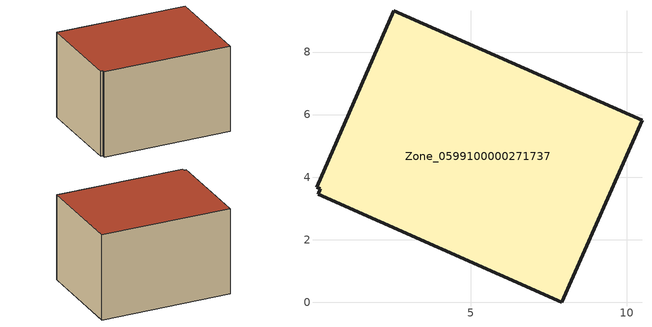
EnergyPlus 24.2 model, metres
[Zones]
Zone_0599100000271737
 floor ground (C_G): 0.2,3.63 0.08,3.68 2.55,9.32 10.48,5.81 7.91,0 0.13,3.46 z0
 wall outside (C_F): 7.91,0 10.48,5.81 2.55,9.32 0.08,3.68 0.2,3.63 0.13,3.46 7.91,0 z0:5.76
 roof outside (C_R): 0.2,3.63 0.13,3.46 7.91,0 10.48,5.81 2.55,9.32 0.08,3.68 z5.76
[BUILDING]
Pand.0599100000271737: North Axis=0; Terrain=City; Loads Convergence Tolerance Value=0.04; Temperature Convergence Tolerance Value=0.4; Solar Distribution=FullExterior; Maximum Number of Warmup Days=25; Minimum Number of Warmup Days=1
[Site:Location]
Rotterdam.The.Hague.AP_ZH_NLD Design_Conditions: Latitude=51.96; Longitude=4.45; Time Zone=1; Elevation=-4.5
[SITE:GROUNDTEMPERATURE:BUILDINGSURFACE]
18, 18, 18, 18, 18, 18, 18, 18, 18, 18, 18, 18
[MATERIAL] Thermal Absorptance=0.9; Solar Absorptance=0.7; Visible Absorptance=0.7
Name | Roughness | Thickness | Conductivity | Density | Specific Heat
G.TI.1946-1964 | MediumSmooth | 0.15 | 1 | 540 | 1210
F.TI.1946-1964 | Rough | 0.3 | 0.857143 | 1920 | 840
R.TI.1946-1964 | MediumRough | 0.2 | 0.277778 | 1500 | 1000
[CONSTRUCTION]
C_G: G.TI.1946-1964
C_F: F.TI.1946-1964
C_R: R.TI.1946-1964
[ZONE]
Zone_0599100000271737: Type=1; Multiplier=1; Ceiling Height=Autocalculate; Volume=Autocalculate; Floor Area=autocalculate; Part of Total Floor Area=Yes
[ZONEINFILTRATION:DESIGNFLOWRATE]
Infil_Zone_0599100000271737: Zone or ZoneList or Space or SpaceList=Zone_0599100000271737; Schedule=AlwaysOn; Design Flow Rate Calculation Method=Flow/Area; Flow Rate per Floor Area=0.003; Constant Term Coefficient=1; Temperature Term Coefficient=0; Velocity Term Coefficient=0; Velocity Squared Term Coefficient=0
[HVACTEMPLATE:ZONE:IDEALLOADSAIRSYSTEM]
Zone_0599100000271737: Maximum Heating Supply Air Temperature=50; Minimum Cooling Supply Air Temperature=13; Maximum Heating Supply Air Humidity Ratio=0.0156; Minimum Cooling Supply Air Humidity Ratio=0.0077; Heating Limit=NoLimit; Cooling Limit=NoLimit; Dehumidification Control Type=ConstantSensibleHeatRatio; Cooling Sensible Heat Ratio=0.7; Dehumidification Setpoint=60; Humidification Control Type=None; Humidification Setpoint=30; Outdoor Air Method=None; Outdoor Air Flow Rate per Person=0.00944; Outdoor Air Flow Rate per Zone Floor Area=0; Outdoor Air Flow Rate per Zone=0; Demand Controlled Ventilation Type=None; Outdoor Air Economizer Type=NoEconomizer; Heat Recovery Type=None; Sensible Heat Recovery Effectiveness=0.7; Latent Heat Recovery Effectiveness=0.65
[ZONECONTROL:THERMOSTAT]
ThermostatControl_Zone_0599100000271737: Zone or ZoneList=Zone_0599100000271737; Control Type Schedule=DualSetpointControlType; Control 1=Thermostat_Zone_0599100000271737; Temperature Difference Between Cutout And Setpoint=0
[THERMOSTATSETPOINT:DUALSETPOINT]
Thermostat_Zone_0599100000271737: Heating Setpoint Temperature Schedule=HeatingSetpoint_Zone_0599100000271737; Cooling Setpoint Temperature Schedule=CoolingSetpoint_Zone_0599100000271737
[SCHEDULE:COMPACT]
HeatingSetpoint_Zone_0599100000271737: Through: 12/31, For: AllDays, Until: 24:00, 21
CoolingSetpoint_Zone_0599100000271737: Through: 12/31, For: AllDays, Until: 24:00, 24
DualSetpointControlType: Through: 12/31, For: AllDays, Until: 24:00, 4
AlwaysOn: Through: 12/31, For: AllDays, Until: 24:00, 1
